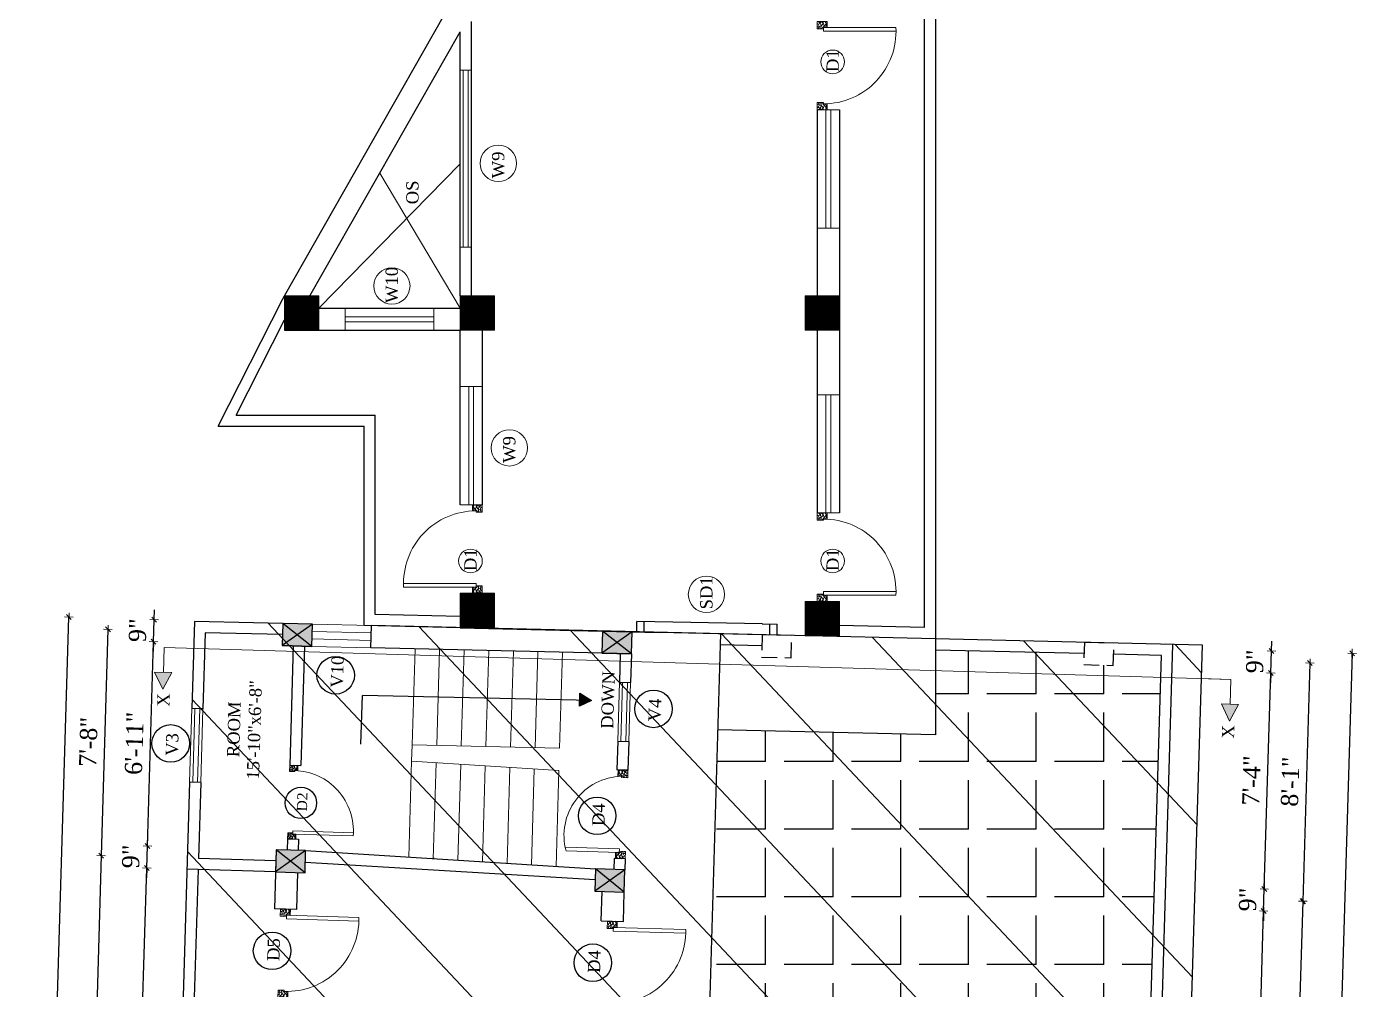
# Model space of a CAD drawing. Header units: inches. Extents: x 4069 to 291496, y -47643 to 12535.
# Drawn here: x 144230 to 144771, y -22925 to -22534 of the extents above; entities that cross this region are included whole.
import ezdxf

# ---------------------------------------------------------------- set-up
doc = ezdxf.new("R2010")
doc.units = ezdxf.units.IN
doc.header["$LTSCALE"] = 5
doc.header["$MEASUREMENT"] = 0
doc.linetypes.add('HIDDEN', pattern=[0.375, 0.25, -0.125])
for name, color, linetype, lineweight in [('A-WALL', 7, 'Continuous', 9), ('Dimension', 7, 'Continuous', 18), ('DOOR', 62, 'Continuous', 0), ('Dw', 2, 'Continuous', 18), ('tefriş', 30, 'Continuous', 9)]:
    doc.layers.add(name, color=color, linetype=linetype, lineweight=lineweight)
doc.layers.add('dim line', color=7, linetype='Continuous', lineweight=15, true_color=0xfab2b2)
doc.layers.add('TEXT', color=6, linetype='Continuous')
doc.layers.add('WALL', color=7, linetype='Continuous')
doc.styles.add('ordinary', font='times.ttf')
doc.dimstyles.new('Copy of 96', dxfattribs={"dimtxt": 7, "dimasz": 4, "dimexe": 0.5, "dimexo": 0.5, "dimgap": 3, "dimtad": 1, "dimdec": 1, "dimzin": 11, "dimdsep": 46, "dimlunit": 4, "dimtxsty": 'ordinary', "dimblk": 'OBLIQUE', "dimcen": 0.09, "dimse1": 1, "dimse2": 1, "dimclrt": 6, "dimazin": 0, "dimtfac": 1, "dimtdec": 1, "dimtix": 1, "dimtmove": 2, "dimatfit": 3, "dimldrblk": 'leader', "dimfxl": 0.5, "dimfxlon": 1, "dimtolj": 1, "dimtzin": 0, "dimarcsym": 0})

# ---------------------------------------------------------------- blocks, each defined once
blk = doc.blocks.new('C1a')
at = {"color": 1, "ltscale": 5}
for p, q in [((18657.75, 4625.76), (18648.75, 4625.76)), ((18648.75, 4625.76), (18648.82, 4613.76)), ((18657.82, 4613.76), (18657.75, 4625.76)), ((18648.82, 4613.76), (18657.82, 4613.76))]:
    blk.add_line(p, q, dxfattribs=at)
blk = doc.blocks.new('A$C27B36B59')
at = {"layer": 'DOOR'}
for p, q in [((0, 4), (0, 0)), ((2.5, 4), (0, 4)), ((0, 0), (3, 0)), ((2.5, 2.5), (2.5, 4)), ((3, 2.5), (2.5, 2.5)), ((3, 0), (3, 2.5))]:
    blk.add_line(p, q, dxfattribs=at)
for centre, radius, start, end in [((-1.4, -0.54), 4.75, 22.1411, 72.838), ((1.34, 2.09), 1.64, 45.138, 144.8948), ((2.21, 0.3), 2.49, 83.3149, 152.658), ((0.13, 0.37), 2.05, 349.4875, 93.6805), ((1.96, -0.47), 2.01, 58.7447, 166.495), ((-0.06, 0.32), 1.13, 343.542, 86.947), ((2.08, -0.4), 1.17, 38.2816, 160.1519)]:
    blk.add_arc(centre, radius, start, end, dxfattribs=at)
blk = doc.blocks.new('D2')
at = {"layer": 'DOOR'}
for p, q in [((74473.95, 24047.59), (74473.95, 24018.09)), ((74473.95, 24047.59), (74475.45, 24047.59)), ((74475.45, 24047.59), (74475.45, 24018.13))]:
    blk.add_line(p, q, dxfattribs=at)
blk.add_arc((74473.95, 24047.59), 29.5, 180, 272.9146, dxfattribs=at)
at = {"layer": 'DOOR', "xscale": -1, "rotation": 180}
blk.add_blockref('A$C27B36B59', (74441.95, 24050.09), dxfattribs=at)
at = {"layer": 'DOOR', "rotation": 180}
blk.add_blockref('A$C27B36B59', (74477.95, 24050.09), dxfattribs=at)
blk = doc.blocks.new('x-x')
at = {"ltscale": 5}
for points in [[(11364.03, -701.52), (11364.03, -694.51), (11357.15, -698.09)], [(11364.03, -1135.52), (11364.03, -1128.51), (11357.15, -1132.09)]]:
    blk.add_hatch(color=256, dxfattribs=at).paths.add_polyline_path(points)
for p, q in [((11364.03, -694.51), (11357.15, -698.09)), ((11364.03, -701.52), (11364.03, -694.51)), ((11357.15, -698.09), (11364.03, -701.52)), ((11374.13, -698.09), (11364.03, -698.09)), ((11374.13, -698.09), (11374.13, -1132.09)), ((11364.03, -1128.51), (11357.15, -1132.09)), ((11364.03, -1135.52), (11364.03, -1128.51)), ((11357.15, -1132.09), (11364.03, -1135.52)), ((11374.13, -1132.09), (11364.03, -1132.09))]:
    blk.add_line(p, q, dxfattribs=at)
at = {"layer": 'A-WALL', "color": 1, "ltscale": 5}
blk.add_line((11374.13, -1120.09), (11374.13, -1132.09), dxfattribs=at)
at = {"layer": 'TEXT', "style": 'ordinary'}
for p in [(11350.08, -700.97), (11350.08, -1134.1)]:
    blk.add_text('X', height=5, dxfattribs=at).set_placement(p)
blk = doc.blocks.new('oblique')
at = {"color": 0, "lineweight": -2}
blk.add_line((0.25, 0.25), (-0.25, -0.25), dxfattribs=at)
at = {"layer": 'dim line', "lineweight": 9}
for p, q in [((-0.4375, 0), (0.4375, 0)), ((0, 0.4375), (0, -0.4375))]:
    blk.add_line(p, q, dxfattribs=at)
blk = doc.blocks.new('*D4505')
at = {"layer": 'A-WALL', "color": 0, "lineweight": -2, "ltscale": 50, "transparency": 16777216}
blk.add_line((144751.85, -22792.3), (144748.96, -22889.08), dxfattribs=at)
at = {"layer": 'Defpoints', "color": 0, "ltscale": 50, "transparency": 16777216}
for p in [(144476.05, -22784.06), (144473.16, -22880.85), (144748.96, -22889.08)]:
    blk.add_point(p, dxfattribs=at)
at = {"layer": 'A-WALL', "color": 0, "lineweight": -2, "ltscale": 50, "transparency": 16777216, "xscale": 4, "yscale": 4, "zscale": 4}
for p, rotation in [((144751.85, -22792.3), 88.28998542850182), ((144748.96, -22889.08), 268.2899854285018)]:
    blk.add_blockref('oblique', p, dxfattribs=dict(at, rotation=rotation))
at = {"layer": 'A-WALL', "color": 6, "ltscale": 50, "transparency": 16777216, "insert": (144743.85, -22840.49), "char_height": 7, "attachment_point": 5, "rotation": 88.29, "style": 'ordinary'}
blk.add_mtext('\\A1;8\'-1"', dxfattribs=at)
blk = doc.blocks.new('_OBLIQUE')
at = {"color": 0, "linetype": 'ByBlock'}
blk.add_line((-0.5, -0.5), (0.5, 0.5), dxfattribs=at)
blk = doc.blocks.new('leader')
at = {"layer": 'Dimension'}
for p, q in [((0, -4.33), (0, 4.33)), ((-4.42, 0), (4.42, 0))]:
    blk.add_line(p, q, dxfattribs=at)
blk = doc.blocks.new('*D4506')
at = {"layer": 'A-WALL', "color": 0, "lineweight": -2, "ltscale": 50, "transparency": 16777216}
blk.add_line((144748.96, -22889.08), (144744.2, -23048.63), dxfattribs=at)
at = {"layer": 'Defpoints', "color": 0, "ltscale": 50, "transparency": 16777216}
for p in [(144473.16, -22880.85), (144468.39, -23040.39), (144744.2, -23048.63)]:
    blk.add_point(p, dxfattribs=at)
at = {"layer": 'A-WALL', "color": 0, "lineweight": -2, "ltscale": 50, "transparency": 16777216, "xscale": 4, "yscale": 4, "zscale": 4}
for p, rotation in [((144748.96, -22889.08), 88.28998542889815), ((144744.2, -23048.63), 268.2899854288981)]:
    blk.add_blockref('oblique', p, dxfattribs=dict(at, rotation=rotation))
at = {"layer": 'A-WALL', "color": 6, "ltscale": 50, "transparency": 16777216, "insert": (144740.02, -22968.66), "char_height": 7, "attachment_point": 5, "rotation": 88.29, "style": 'ordinary'}
blk.add_mtext('\\A1;13\'-4"', dxfattribs=at)
blk = doc.blocks.new('*D4508')
at = {"layer": 'A-WALL', "color": 0, "lineweight": -2, "ltscale": 50, "transparency": 16777216}
blk.add_line((144769, -22788.31), (144755.26, -23248.6), dxfattribs=at)
at = {"layer": 'Defpoints', "color": 0, "ltscale": 50, "transparency": 16777216}
for p in [(144476.18, -22779.56), (144462.44, -23239.86), (144755.26, -23248.6)]:
    blk.add_point(p, dxfattribs=at)
at = {"layer": 'A-WALL', "color": 0, "lineweight": -2, "ltscale": 50, "transparency": 16777216, "xscale": 4, "yscale": 4, "zscale": 4}
for p, rotation in [((144769, -22788.31), 88.28998542889815), ((144755.26, -23248.6), 268.2899854288981)]:
    blk.add_blockref('oblique', p, dxfattribs=dict(at, rotation=rotation))
at = {"layer": 'A-WALL', "color": 6, "ltscale": 50, "transparency": 16777216, "insert": (144755.57, -23018.26), "char_height": 7, "attachment_point": 5, "rotation": 88.29, "style": 'ordinary'}
blk.add_mtext('\\A1;38\'-5"', dxfattribs=at)
blk = doc.blocks.new('*D4520')
at = {"layer": 'A-WALL', "color": 0, "lineweight": -2, "ltscale": 50, "transparency": 16777216}
blk.add_line((144274.23, -23030.52), (144278.86, -22875.59), dxfattribs=at)
at = {"layer": 'Defpoints', "color": 0, "ltscale": 50, "transparency": 16777216}
for p in [(144278.86, -22875.59), (144331.2, -22877.16), (144326.58, -23032.09)]:
    blk.add_point(p, dxfattribs=at)
at = {"layer": 'A-WALL', "color": 0, "lineweight": -2, "ltscale": 50, "transparency": 16777216, "xscale": 4, "yscale": 4, "zscale": 4}
for p, rotation in [((144278.86, -22875.59), 88.28998542889812), ((144274.23, -23030.52), 268.2899854288981)]:
    blk.add_blockref('oblique', p, dxfattribs=dict(at, rotation=rotation))
at = {"layer": 'A-WALL', "color": 6, "ltscale": 50, "transparency": 16777216, "insert": (144270.05, -22952.86), "char_height": 7, "attachment_point": 5, "rotation": 88.29, "style": 'ordinary'}
blk.add_mtext('\\A1;12\'-11"', dxfattribs=at)
blk = doc.blocks.new('*D4521')
at = {"layer": 'A-WALL', "color": 0, "lineweight": -2, "ltscale": 50, "transparency": 16777216}
for p, q in [((144279.12, -22866.6), (144279.24, -22862.6)), ((144278.86, -22875.59), (144279.12, -22866.6)), ((144278.86, -22875.59), (144278.74, -22879.59))]:
    blk.add_line(p, q, dxfattribs=at)
at = {"layer": 'Defpoints', "color": 0, "ltscale": 50, "transparency": 16777216}
for p in [(144279.12, -22866.6), (144331.47, -22868.16), (144331.2, -22877.16)]:
    blk.add_point(p, dxfattribs=at)
at = {"layer": 'A-WALL', "color": 0, "lineweight": -2, "ltscale": 50, "transparency": 16777216, "xscale": 4, "yscale": 4, "zscale": 4}
for p, rotation in [((144279.12, -22866.6), 268.2899854288981), ((144278.86, -22875.59), 88.28998542889815)]:
    blk.add_blockref('oblique', p, dxfattribs=dict(at, rotation=rotation))
at = {"layer": 'A-WALL', "color": 6, "ltscale": 50, "transparency": 16777216, "insert": (144272.42, -22870.9), "char_height": 7, "attachment_point": 5, "rotation": 88.29, "style": 'ordinary'}
blk.add_mtext('\\A1;9"', dxfattribs=at)
blk = doc.blocks.new('*D4522')
at = {"layer": 'A-WALL', "color": 0, "lineweight": -2, "ltscale": 50, "transparency": 16777216}
blk.add_line((144279.12, -22866.6), (144281.6, -22783.63), dxfattribs=at)
at = {"layer": 'Defpoints', "color": 0, "ltscale": 50, "transparency": 16777216}
for p in [(144281.6, -22783.63), (144333.95, -22785.2), (144331.47, -22868.16)]:
    blk.add_point(p, dxfattribs=at)
at = {"layer": 'A-WALL', "color": 0, "lineweight": -2, "ltscale": 50, "transparency": 16777216, "xscale": 4, "yscale": 4, "zscale": 4}
for p, rotation in [((144281.6, -22783.63), 88.28998542889812), ((144279.12, -22866.6), 268.2899854288981)]:
    blk.add_blockref('oblique', p, dxfattribs=dict(at, rotation=rotation))
at = {"layer": 'A-WALL', "color": 6, "ltscale": 50, "transparency": 16777216, "insert": (144273.8, -22824.92), "char_height": 7, "attachment_point": 5, "rotation": 88.29, "style": 'ordinary'}
blk.add_mtext('\\A1;6\'-11"', dxfattribs=at)
blk = doc.blocks.new('*D4523')
at = {"layer": 'A-WALL', "color": 0, "lineweight": -2, "ltscale": 50, "transparency": 16777216}
for p, q in [((144281.87, -22774.64), (144281.99, -22770.64)), ((144281.6, -22783.63), (144281.87, -22774.64)), ((144281.6, -22783.63), (144281.48, -22787.63))]:
    blk.add_line(p, q, dxfattribs=at)
at = {"layer": 'Defpoints', "color": 0, "ltscale": 50, "transparency": 16777216}
for p in [(144281.87, -22774.64), (144334.22, -22776.2), (144333.95, -22785.2)]:
    blk.add_point(p, dxfattribs=at)
at = {"layer": 'A-WALL', "color": 0, "lineweight": -2, "ltscale": 50, "transparency": 16777216, "xscale": 4, "yscale": 4, "zscale": 4}
for p, rotation in [((144281.87, -22774.64), 268.2899854288981), ((144281.6, -22783.63), 88.28998542889815)]:
    blk.add_blockref('oblique', p, dxfattribs=dict(at, rotation=rotation))
at = {"layer": 'A-WALL', "color": 6, "ltscale": 50, "transparency": 16777216, "insert": (144275.17, -22778.94), "char_height": 7, "attachment_point": 5, "rotation": 88.29, "style": 'ordinary'}
blk.add_mtext('\\A1;9"', dxfattribs=at)
blk = doc.blocks.new('*D4524')
at = {"layer": 'A-WALL', "color": 0, "lineweight": -2, "ltscale": 50, "transparency": 16777216}
blk.add_line((144263.07, -22778.58), (144260.32, -22870.54), dxfattribs=at)
at = {"layer": 'Defpoints', "color": 0, "ltscale": 50, "transparency": 16777216}
for p in [(144334.08, -22780.7), (144260.32, -22870.54), (144331.34, -22872.66)]:
    blk.add_point(p, dxfattribs=at)
at = {"layer": 'A-WALL', "color": 0, "lineweight": -2, "ltscale": 50, "transparency": 16777216, "xscale": 4, "yscale": 4, "zscale": 4}
for p, rotation in [((144263.07, -22778.58), 88.28998542849943), ((144260.32, -22870.54), 268.2899854284994)]:
    blk.add_blockref('oblique', p, dxfattribs=dict(at, rotation=rotation))
at = {"layer": 'A-WALL', "color": 6, "ltscale": 50, "transparency": 16777216, "insert": (144255.13, -22824.36), "char_height": 7, "attachment_point": 5, "rotation": 88.29, "style": 'ordinary'}
blk.add_mtext('\\A1;7\'-8"', dxfattribs=at)
blk = doc.blocks.new('*D4525')
at = {"layer": 'A-WALL', "color": 0, "lineweight": -2, "ltscale": 50, "transparency": 16777216}
blk.add_line((144260.32, -22870.54), (144255.43, -23034.46), dxfattribs=at)
at = {"layer": 'Defpoints', "color": 0, "ltscale": 50, "transparency": 16777216}
for p in [(144331.34, -22872.66), (144255.43, -23034.46), (144326.44, -23036.58)]:
    blk.add_point(p, dxfattribs=at)
at = {"layer": 'A-WALL', "color": 0, "lineweight": -2, "ltscale": 50, "transparency": 16777216, "xscale": 4, "yscale": 4, "zscale": 4}
for p, rotation in [((144260.32, -22870.54), 88.28998542889815), ((144255.43, -23034.46), 268.2899854288981)]:
    blk.add_blockref('oblique', p, dxfattribs=dict(at, rotation=rotation))
at = {"layer": 'A-WALL', "color": 6, "ltscale": 50, "transparency": 16777216, "insert": (144251.32, -22952.31), "char_height": 7, "attachment_point": 5, "rotation": 88.29, "style": 'ordinary'}
blk.add_mtext('\\A1;13\'-8"', dxfattribs=at)
blk = doc.blocks.new('*D4527')
at = {"layer": 'A-WALL', "color": 0, "lineweight": -2, "ltscale": 50, "transparency": 16777216}
blk.add_line((144235.88, -23152.43), (144247.19, -22773.6), dxfattribs=at)
at = {"layer": 'Defpoints', "color": 0, "ltscale": 50, "transparency": 16777216}
for p in [(144247.19, -22773.6), (144334.22, -22776.2), (144322.91, -23155.03)]:
    blk.add_point(p, dxfattribs=at)
at = {"layer": 'A-WALL', "color": 0, "lineweight": -2, "ltscale": 50, "transparency": 16777216, "xscale": 4, "yscale": 4, "zscale": 4}
for p, rotation in [((144247.19, -22773.6), 88.28998542889815), ((144235.88, -23152.43), 268.2899854288981)]:
    blk.add_blockref('oblique', p, dxfattribs=dict(at, rotation=rotation))
at = {"layer": 'A-WALL', "color": 6, "ltscale": 50, "transparency": 16777216, "insert": (144234.97, -22962.82), "char_height": 7, "attachment_point": 5, "rotation": 88.29, "style": 'ordinary'}
blk.add_mtext('\\A1;31\'-7"', dxfattribs=at)
blk = doc.blocks.new('*D4671')
at = {"layer": 'A-WALL', "color": 0, "lineweight": -2, "ltscale": 50, "transparency": 16777216}
blk.add_line((144728.54, -23043.66), (144733.03, -22893.11), dxfattribs=at)
at = {"layer": 'Defpoints', "color": 0, "ltscale": 50, "transparency": 16777216}
for p in [(144473.02, -22885.35), (144733.03, -22893.11), (144468.53, -23035.89)]:
    blk.add_point(p, dxfattribs=at)
at = {"layer": 'A-WALL', "color": 0, "lineweight": -2, "ltscale": 50, "transparency": 16777216, "xscale": 4, "yscale": 4, "zscale": 4}
for p, rotation in [((144733.03, -22893.11), 88.28998542889815), ((144728.54, -23043.66), 268.2899854288981)]:
    blk.add_blockref('oblique', p, dxfattribs=dict(at, rotation=rotation))
at = {"layer": 'A-WALL', "color": 6, "ltscale": 50, "transparency": 16777216, "insert": (144724.22, -22968.19), "char_height": 7, "attachment_point": 5, "rotation": 88.29, "style": 'ordinary'}
blk.add_mtext('\\A1;12\'-7"', dxfattribs=at)
blk = doc.blocks.new('*D4672')
at = {"layer": 'A-WALL', "color": 0, "lineweight": -2, "ltscale": 50, "transparency": 16777216}
for p, q in [((144733.03, -22893.11), (144733.3, -22884.11)), ((144733.3, -22884.11), (144733.42, -22880.12)), ((144733.03, -22893.11), (144732.91, -22897.11))]:
    blk.add_line(p, q, dxfattribs=at)
at = {"layer": 'Defpoints', "color": 0, "ltscale": 50, "transparency": 16777216}
for p in [(144473.29, -22876.35), (144473.02, -22885.35), (144733.3, -22884.11)]:
    blk.add_point(p, dxfattribs=at)
at = {"layer": 'A-WALL', "color": 0, "lineweight": -2, "ltscale": 50, "transparency": 16777216, "xscale": 4, "yscale": 4, "zscale": 4}
for p, rotation in [((144733.3, -22884.11), 268.2899854288981), ((144733.03, -22893.11), 88.28998542889815)]:
    blk.add_blockref('oblique', p, dxfattribs=dict(at, rotation=rotation))
at = {"layer": 'A-WALL', "color": 6, "ltscale": 50, "transparency": 16777216, "insert": (144726.6, -22888.42), "char_height": 7, "attachment_point": 5, "rotation": 88.29, "style": 'ordinary'}
blk.add_mtext('\\A1;9"', dxfattribs=at)
blk = doc.blocks.new('*D4673')
at = {"layer": 'A-WALL', "color": 0, "lineweight": -2, "ltscale": 50, "transparency": 16777216}
blk.add_line((144733.3, -22884.11), (144735.92, -22796.32), dxfattribs=at)
at = {"layer": 'Defpoints', "color": 0, "ltscale": 50, "transparency": 16777216}
for p in [(144475.91, -22788.56), (144735.92, -22796.32), (144473.29, -22876.35)]:
    blk.add_point(p, dxfattribs=at)
at = {"layer": 'A-WALL', "color": 0, "lineweight": -2, "ltscale": 50, "transparency": 16777216, "xscale": 4, "yscale": 4, "zscale": 4}
for p, rotation in [((144735.92, -22796.32), 88.28998542889815), ((144733.3, -22884.11), 268.2899854288981)]:
    blk.add_blockref('oblique', p, dxfattribs=dict(at, rotation=rotation))
at = {"layer": 'A-WALL', "color": 6, "ltscale": 50, "transparency": 16777216, "insert": (144728.05, -22840.02), "char_height": 7, "attachment_point": 5, "rotation": 88.29, "style": 'ordinary'}
blk.add_mtext('\\A1;7\'-4"', dxfattribs=at)
blk = doc.blocks.new('*D4674')
at = {"layer": 'A-WALL', "color": 0, "lineweight": -2, "ltscale": 50, "transparency": 16777216}
for p, q in [((144735.92, -22796.32), (144736.19, -22787.33)), ((144736.19, -22787.33), (144736.31, -22783.33)), ((144735.92, -22796.32), (144735.8, -22800.32))]:
    blk.add_line(p, q, dxfattribs=at)
at = {"layer": 'Defpoints', "color": 0, "ltscale": 50, "transparency": 16777216}
for p in [(144476.18, -22779.56), (144736.19, -22787.33), (144475.91, -22788.56)]:
    blk.add_point(p, dxfattribs=at)
at = {"layer": 'A-WALL', "color": 0, "lineweight": -2, "ltscale": 50, "transparency": 16777216, "xscale": 4, "yscale": 4, "zscale": 4}
for p, rotation in [((144736.19, -22787.33), 268.2899854288981), ((144735.92, -22796.32), 88.28998542889815)]:
    blk.add_blockref('oblique', p, dxfattribs=dict(at, rotation=rotation))
at = {"layer": 'A-WALL', "color": 6, "ltscale": 50, "transparency": 16777216, "insert": (144729.49, -22791.63), "char_height": 7, "attachment_point": 5, "rotation": 88.29, "style": 'ordinary'}
blk.add_mtext('\\A1;9"', dxfattribs=at)

msp = doc.modelspace()

# ---------------------------------------------------------------- hatches: boundary and pattern name
at = {"layer": 'A-WALL', "ltscale": 5}
h = msp.add_hatch(dxfattribs=at)
h.set_pattern_fill('ANSI31', color=256, angle=450)
h.set_pattern_definition([(135, (145987.59329, -47079.09938), (-0.08838834765, -0.08838834765), [])])
h.paths.add_polyline_path([(144348.87215, -22657.02136), (144348.87215, -22643.02136), (144334.87215, -22643.02136), (144334.87215, -22657.02136)])
h = msp.add_hatch(dxfattribs=at)
h.set_pattern_fill('ANSI31', color=256, angle=450)
h.set_pattern_definition([(135, (146058.97668, -47079.09938), (-0.08838834765, -0.08838834765), [])])
h.paths.add_polyline_path([(144420.25554, -22657.02136), (144420.25554, -22643.02136), (144406.25554, -22643.02136), (144406.25554, -22657.02136)])
h = msp.add_hatch(dxfattribs=at)
h.set_pattern_fill('ANSI31', color=256, angle=450)
h.set_pattern_definition([(135, (146050.25901, -47188.72049), (-0.08838834765, -0.08838834765), [])])
h.paths.add_polyline_path([(144546.53787, -22657.02136), (144560.53787, -22657.02136), (144560.53787, -22643.02136), (144546.53787, -22643.02136)])
h = msp.add_hatch(dxfattribs=at)
h.set_pattern_fill('ANSI31', color=256, angle=450)
h.set_pattern_definition([(135, (146058.97668, -47199.98564), (-0.08838834765, -0.08838834765), [])])
h.paths.add_polyline_path([(144420.25554, -22777.90763), (144420.25554, -22763.90763), (144406.25554, -22763.90763), (144406.25554, -22777.90763)])
h = msp.add_hatch(dxfattribs=at)
h.set_pattern_fill('ANSI31', color=256, angle=450)
h.set_pattern_definition([(135, (146050.25901, -47312.93136), (-0.08838834765, -0.08838834765), [])])
h.paths.add_polyline_path([(144546.53787, -22781.23222), (144560.53787, -22781.23222), (144560.53787, -22767.23222), (144546.53787, -22767.23222)])
at = {"layer": 'WALL', "linetype": 'ByBlock', "ltscale": 5, "true_color": 0xf8991e}
h = msp.add_hatch(dxfattribs=at)
h.set_pattern_fill('ANSI31', color=30, scale=350, angle=448.2899854)
h.set_pattern_definition([(133.29, (141158.606, -30641.045), (-31.8453, -29.99899), [])])
h.paths.add_polyline_path([(144690.40478, -23378.45996), (144287.53446, -23133.52513), (144298.23089, -22775.23677), (144708.12024, -22785.06162)])
h = msp.add_hatch(color=30, dxfattribs=at)
h.dxf.hatch_style = 1
h.paths.add_polyline_path([(144346.21502, -22776.4847), (144340.0823, -22780.84063), (144345.94644, -22785.48087)])
h.paths.add_polyline_path([(144346.21502, -22776.4847), (144334.21816, -22776.20039), (144340.0823, -22780.84063)])
h.paths.add_polyline_path([(144334.21816, -22776.20039), (144333.94958, -22785.19655), (144340.0823, -22780.84063)])
h.paths.add_polyline_path([(144340.0823, -22780.84063), (144333.94958, -22785.19655), (144345.94644, -22785.48087)])
h = msp.add_hatch(color=30, dxfattribs=at)
h.dxf.hatch_style = 1
h.paths.add_polyline_path([(144476.18098, -22779.56481), (144470.04827, -22783.92073), (144475.91241, -22788.56097)])
h.paths.add_polyline_path([(144476.18098, -22779.56481), (144464.18412, -22779.28049), (144470.04827, -22783.92073)])
h.paths.add_polyline_path([(144464.18412, -22779.28049), (144463.91555, -22788.27666), (144470.04827, -22783.92073)])
h.paths.add_polyline_path([(144470.04827, -22783.92073), (144463.91555, -22788.27666), (144475.91241, -22788.56097)])
h = msp.add_hatch(color=30, dxfattribs=at)
h.dxf.hatch_style = 1
h.paths.add_polyline_path([(144476.18098, -22779.56481), (144470.04827, -22783.92073), (144475.91241, -22788.56097)])
h.paths.add_polyline_path([(144476.18098, -22779.56481), (144464.18412, -22779.28049), (144470.04827, -22783.92073)])
h.paths.add_polyline_path([(144464.18412, -22779.28049), (144463.91555, -22788.27666), (144470.04827, -22783.92073)])
h.paths.add_polyline_path([(144470.04827, -22783.92073), (144463.91555, -22788.27666), (144475.91241, -22788.56097)])
h = msp.add_hatch(dxfattribs=at)
h.set_pattern_fill('ANGLE', color=30, scale=100, angle=450)
h.set_pattern_definition([(90, (121375.472, -147599.867), (-27.5, 2e-14), [20, -7.5]), (180, (121375.472, -147599.867), (-2e-14, -27.5), [20, -7.5])])
h.paths.add_polyline_path([(144691.49028, -22789.16877), (144671.99538, -22788.70675), (144671.8611, -22793.20483), (144659.86424, -22792.92051), (144659.99852, -22788.42243), (144599.53787, -22786.98955), (144599.53787, -22821.49924), (144511.00774, -22819.40113), (144497.96754, -23256.19664), (144514.67192, -23266.35247), (144514.82634, -23261.17995), (144526.61766, -23268.34877), (144526.46324, -23273.5213), (144643.3939, -23344.61214), (144643.54832, -23339.43961), (144655.33965, -23346.60844), (144655.18522, -23351.78096), (144674.34613, -23363.4303)])
h.paths.add_polyline_path([(144577.48727, -23068.43574), (144579.08744, -23014.84842), (144602.99441, -23015.5623), (144601.39424, -23069.14963)], flags=16)
at = {"layer": 'WALL', "linetype": 'ByBlock', "ltscale": 5}
msp.add_hatch(color=2, dxfattribs=at).paths.add_polyline_path([(144459.68587, -22807.56215), (144454.7552, -22809.8186), (144454.91181, -22804.5727)])
at = {"layer": 'WALL', "linetype": 'ByBlock', "ltscale": 5, "true_color": 0xf8991e}
h = msp.add_hatch(color=30, dxfattribs=at)
h.dxf.hatch_style = 1
h.paths.add_polyline_path([(144337.33583, -22872.83654), (144343.19888, -22877.51358), (144343.46744, -22868.51759)])
h.paths.add_polyline_path([(144343.46744, -22868.51759), (144331.47279, -22868.1595), (144337.33583, -22872.83654)])
h.paths.add_polyline_path([(144337.33583, -22872.83654), (144331.47279, -22868.1595), (144331.20422, -22877.15549)])
h.paths.add_polyline_path([(144331.20422, -22877.15549), (144343.19888, -22877.51358), (144337.33583, -22872.83654)])
h = msp.add_hatch(color=30, dxfattribs=at)
h.dxf.hatch_style = 1
h.paths.add_polyline_path([(144467.15988, -22880.67038), (144473.02292, -22885.34742), (144473.29149, -22876.35143)])
h.paths.add_polyline_path([(144473.29149, -22876.35143), (144461.29683, -22875.99333), (144467.15988, -22880.67038)])
h.paths.add_polyline_path([(144467.15988, -22880.67038), (144461.29683, -22875.99333), (144461.02827, -22884.98933)])
h.paths.add_polyline_path([(144461.02827, -22884.98933), (144473.02292, -22885.34742), (144467.15988, -22880.67038)])

# ---------------------------------------------------------------- linework, layer by layer
at = {"color": 1, "ltscale": 5}
for p, q in [((144346.21502, -22776.4847), (144333.94958, -22785.19655)), ((144345.94644, -22785.48087), (144334.21816, -22776.20039)), ((144476.18098, -22779.56481), (144463.91555, -22788.27666)), ((144476.18098, -22779.56481), (144463.91555, -22788.27666)), ((144475.91241, -22788.56097), (144464.18412, -22779.28049)), ((144475.91241, -22788.56097), (144464.18412, -22779.28049)), ((144343.46744, -22868.51759), (144331.20422, -22877.15549)), ((144343.19888, -22877.51358), (144331.47279, -22868.1595)), ((144395.40219, -22871.47685), (144395.38097, -22871.81127)), ((144473.29149, -22876.35143), (144461.02827, -22884.98933)), ((144473.02292, -22885.34742), (144461.29683, -22875.99333))]:
    msp.add_line(p, q, dxfattribs=at)
at = {"layer": 'A-WALL', "lineweight": 30}
for p, q in [((144599.53787, -22439.64636), (144599.53787, -22821.49924)), ((144595.03787, -22442.09629), (144595.03787, -22777.88038)), ((144334.87215, -22643.02136), (144406.25554, -22517.45457)), ((144410.75554, -22531.45457), (144410.75554, -22643.02136)), ((144345.22481, -22643.02136), (144406.25554, -22535.6654)), ((144406.25554, -22643.02136), (144406.25554, -22535.6654)), ((144551.53787, -22567.45457), (144551.53787, -22643.02136)), ((144560.53787, -22567.45457), (144560.53787, -22731.23222)), ((144307.83269, -22696.02136), (144334.0343, -22644.49517)), ((144334.0343, -22644.49517), (144334.87215, -22643.02136)), ((144334.87215, -22643.02136), (144334.87215, -22657.02136)), ((144315.16939, -22691.52136), (144334.87215, -22652.77534)), ((144348.87215, -22648.02136), (144406.25554, -22648.02136)), ((144334.87215, -22657.02136), (144406.25554, -22657.02136)), ((144406.25554, -22727.90763), (144406.25554, -22657.02136)), ((144415.25554, -22657.02136), (144415.25554, -22727.90763)), ((144551.53787, -22657.02136), (144551.53787, -22731.23222)), ((144307.83269, -22696.02136), (144367.25554, -22696.02136)), ((144315.16939, -22691.52136), (144371.75554, -22691.52136)), ((144367.25554, -22776.98335), (144367.25554, -22696.02136)), ((144371.75554, -22772.58873), (144371.75554, -22691.52136)), ((144298.22758, -22775.34743), (144297.17194, -22810.70722)), ((144346.21502, -22776.4847), (144298.22758, -22775.34743)), ((144406.25554, -22777.90763), (144367.25554, -22776.98335)), ((144369.94016, -22786.0495), (144370.20873, -22777.05334)), ((144599.53787, -22782.48829), (144370.20873, -22777.05334)), ((144406.25554, -22773.40636), (144371.75554, -22772.58873)), ((144595.03787, -22777.88038), (144560.53787, -22777.06275)), ((144302.59212, -22779.95213), (144301.66994, -22810.8415)), ((144334.08387, -22780.69847), (144302.59212, -22779.95213)), ((144406.25554, -22777.90763), (144487.16711, -22779.82518)), ((144512.17156, -22780.41777), (144512.03727, -22784.91585)), ((144708.12024, -22785.06162), (144599.53787, -22782.48829)), ((144345.94644, -22785.48087), (144333.94958, -22785.19655)), ((144338.44841, -22785.30317), (144337.00026, -22833.81035)), ((144342.94723, -22785.40979), (144341.49826, -22833.94463)), ((144475.91241, -22788.56097), (144369.94016, -22786.0495)), ((144512.03727, -22784.91585), (144497.81311, -23261.36916)), ((144529.03282, -22785.31863), (144512.03727, -22784.91585)), ((144659.99852, -22788.42243), (144599.53787, -22786.98955)), ((144678.61346, -23371.29114), (144696.12339, -22784.7773)), ((144690.40478, -23378.45996), (144708.12024, -22785.06162)), ((144471.41441, -22788.42669), (144471.06632, -22800.08628)), ((144475.91241, -22788.56097), (144475.56432, -22800.22056)), ((144691.49028, -22789.16877), (144671.99538, -22788.70675)), ((144674.34613, -23363.4303), (144691.49028, -22789.16877)), ((144471.06632, -22800.08628), (144475.56432, -22800.22056)), ((144301.66994, -22810.8415), (144297.17194, -22810.70722)), ((144599.53787, -22821.49924), (144511.00774, -22819.40113)), ((144470.35014, -22824.07559), (144470.00205, -22835.73518)), ((144470.35014, -22824.07559), (144474.84814, -22824.20987)), ((144474.84814, -22824.20987), (144474.50005, -22835.86946)), ((144337.00026, -22833.81035), (144341.49826, -22833.94463)), ((144474.50005, -22835.86946), (144470.00205, -22835.73518)), ((144296.27671, -22840.69386), (144287.53446, -23133.52513)), ((144300.77471, -22840.82814), (144296.27671, -22840.69386)), ((144300.77471, -22840.82814), (144299.85253, -22871.71751)), ((144331.47279, -22868.1595), (144330.7566, -22892.14881)), ((144336.10507, -22863.79579), (144335.97078, -22868.29378)), ((144336.10507, -22863.79579), (144340.60306, -22863.93007)), ((144340.60306, -22863.93007), (144340.46878, -22868.42807)), ((144343.46744, -22868.51759), (144461.29683, -22875.99333)), ((144331.3385, -22872.6575), (144299.85253, -22871.71751)), ((144343.32771, -22873.1981), (144461.168, -22880.30881)), ((144468.92778, -22871.71915), (144468.79349, -22876.21714)), ((144473.42577, -22871.85343), (144468.92778, -22871.71915)), ((144473.42577, -22871.85343), (144473.29149, -22876.35143)), ((144299.71825, -22876.2155), (144292.11063, -23131.04091)), ((144331.20422, -22877.15549), (144295.22025, -22876.08122)), ((144340.20021, -22877.42406), (144339.7526, -22892.41738)), ((144463.66884, -22897.07351), (144464.02693, -22885.07885)), ((144472.66483, -22897.34207), (144473.02292, -22885.34742)), ((144339.7526, -22892.41738), (144330.7566, -22892.14881)), ((144463.66884, -22897.07351), (144472.66483, -22897.34207))]:
    msp.add_line(p, q, dxfattribs=at)
at = {"layer": 'A-WALL', "ltscale": 5}
for p, q in [((144410.75554, -22551.23797), (144406.25554, -22551.23797)), ((144551.53787, -22567.45457), (144560.53787, -22567.45457)), ((144555.03787, -22615.45457), (144555.03787, -22567.45457)), ((144557.03787, -22615.45457), (144557.03787, -22567.45457)), ((144348.87215, -22648.02136), (144406.25554, -22589.34338)), ((144406.25554, -22648.02136), (144373.62011, -22593.07267)), ((144551.53787, -22615.45457), (144560.53787, -22615.45457)), ((144410.75554, -22623.23797), (144406.25554, -22623.23797)), ((144359.56384, -22648.02136), (144359.56384, -22657.02136)), ((144395.56384, -22648.02136), (144395.56384, -22657.02136)), ((144415.25554, -22679.90763), (144406.25554, -22679.90763)), ((144551.53787, -22683.23222), (144560.53787, -22683.23222)), ((144555.03787, -22683.23222), (144555.03787, -22731.23222)), ((144557.03787, -22683.23222), (144557.03787, -22731.23222)), ((144415.25554, -22727.90763), (144406.25554, -22727.90763)), ((144551.53787, -22731.23222), (144560.53787, -22731.23222)), ((144560.53787, -22781.23222), (144560.53787, -22781.56402))]:
    msp.add_line(p, q, dxfattribs=at)
for points in [[(144348.87215, -22657.02136), (144348.87215, -22643.02136), (144334.87215, -22643.02136), (144334.87215, -22657.02136)], [(144420.25554, -22657.02136), (144420.25554, -22643.02136), (144406.25554, -22643.02136), (144406.25554, -22657.02136)], [(144546.53787, -22657.02136), (144546.53787, -22643.02136), (144560.53787, -22643.02136), (144560.53787, -22657.02136)], [(144420.25554, -22777.90763), (144420.25554, -22763.90763), (144406.25554, -22763.90763), (144406.25554, -22777.90763)], [(144546.53787, -22781.23222), (144546.53787, -22767.23222), (144560.53787, -22767.23222), (144560.53787, -22781.23222)]]:
    msp.add_lwpolyline(points, close=True, dxfattribs=at)
for centre, radius in [((144557.76491, -22547.90218), 4.82435), ((144421.79898, -22589.13988), 7.38406), ((144378.52163, -22638.97731), 7.38406), ((144426.29898, -22704.80326), 7.38406), ((144410.46528, -22750.78462), 4.82435), ((144557.76491, -22750.78462), 4.82435), ((144506.45842, -22764.35353), 7.38406)]:
    msp.add_circle(centre, radius, dxfattribs=at)
at = {"layer": 'DOOR'}
for p, q in [((144471.04625, -22867.78061), (144448.99137, -22867.12218)), ((144471.00149, -22869.27994), (144449.34789, -22868.63349)), ((144471.04625, -22867.78061), (144471.00149, -22869.27994))]:
    msp.add_line(p, q, dxfattribs=at)
msp.add_arc((144472.58404, -22862.35437), 24.06961, 91.5652765, 195.1218859, dxfattribs=at)
at = {"layer": 'Dw', "color": 3}
for p, q in [((144407.50554, -22551.23797), (144407.50554, -22623.23797)), ((144409.50554, -22551.23797), (144409.50554, -22623.23797)), ((144395.56384, -22651.52136), (144359.56384, -22651.52136)), ((144395.56384, -22653.52136), (144359.56384, -22653.52136)), ((144409.75554, -22679.90763), (144409.75554, -22727.90763)), ((144411.75554, -22679.90763), (144411.75554, -22727.90763)), ((144370.18106, -22777.05268), (144346.18735, -22776.48405)), ((144370.03891, -22783.051), (144346.04519, -22782.48236)), ((144370.10999, -22780.05184), (144346.11627, -22779.48321)), ((144369.94016, -22786.0495), (144345.94644, -22785.48087)), ((144470.35014, -22824.07559), (144471.06632, -22800.08628)), ((144471.59958, -22824.11289), (144472.31577, -22800.12358)), ((144473.59869, -22824.17257), (144474.31488, -22800.18326)), ((144474.84814, -22824.20987), (144475.56432, -22800.22056)), ((144297.17194, -22810.70722), (144296.27671, -22840.69386)), ((144298.42139, -22810.74452), (144297.52616, -22840.73116)), ((144300.4205, -22810.8042), (144299.52527, -22840.79084)), ((144301.66994, -22810.8415), (144300.77471, -22840.82814))]:
    msp.add_line(p, q, dxfattribs=at)
at = {"layer": 'tefriş', "ltscale": 5}
for p, q in [((144387.93537, -22786.47598), (144386.77157, -22825.45861)), ((144397.9354, -22786.71297), (144396.7716, -22825.6956)), ((144407.9324, -22786.94989), (144406.76861, -22825.93252)), ((144417.92752, -22787.18677), (144416.76372, -22826.1694)), ((144427.92641, -22787.42374), (144426.76261, -22826.40637)), ((144437.92342, -22787.66066), (144436.75962, -22826.64329)), ((144447.92042, -22787.89758), (144446.75662, -22826.88021)), ((144386.57044, -22832.19581), (144386.77157, -22825.45861)), ((144446.75662, -22826.88021), (144386.77157, -22825.45861)), ((144386.57044, -22832.19581), (144385.40664, -22871.17844)), ((144446.48369, -22835.99704), (144386.57044, -22832.19581)), ((144396.54477, -22832.82864), (144395.38097, -22871.81127)), ((144406.5191, -22833.46146), (144405.3553, -22872.4441)), ((144416.49343, -22834.09429), (144415.32963, -22873.07692)), ((144426.51261, -22834.72996), (144425.34881, -22873.71259)), ((144436.44209, -22835.35994), (144435.27829, -22874.34258)), ((144446.48369, -22835.99704), (144445.31989, -22874.97967))]:
    msp.add_line(p, q, dxfattribs=at)
at = {"layer": 'TEXT'}
for centre, radius in [((144355.67348, -22797.24627), 7.64038), ((144484.92876, -22810.91411), 7.64038), ((144288.58264, -22824.95221), 7.64038), ((144341.55565, -22849.14729), 6.36673), ((144462.02221, -22854.3899), 7.64038), ((144329.82644, -22909.24413), 7.64038), ((144460.23978, -22914.09422), 7.64038)]:
    msp.add_circle(centre, radius, dxfattribs=at)
at = {"layer": 'WALL', "color": 2, "linetype": 'ByBlock'}
for p, q in [((144529.27372, -22776.32181), (144478.16711, -22775.32436)), ((144478.16711, -22779.61188), (144478.16711, -22775.32436)), ((144481.16711, -22779.68298), (144481.16711, -22775.38291)), ((144529.16711, -22776.31929), (144535.16711, -22776.46148)), ((144532.16711, -22780.89165), (144532.16711, -22776.39038)), ((144535.16711, -22780.96274), (144535.16711, -22776.44849)), ((144529.16711, -22780.82055), (144487.16711, -22779.82518))]:
    msp.add_line(p, q, dxfattribs=at)
at = {"layer": 'WALL', "color": 2, "linetype": 'ByBlock', "ltscale": 5}
for p, q in [((144365.93289, -22825.27481), (144366.52404, -22805.47365)), ((144459.68587, -22807.56215), (144366.52404, -22805.47365)), ((144454.7552, -22809.8186), (144454.91181, -22804.5727)), ((144459.68587, -22807.56215), (144454.7552, -22809.8186)), ((144454.91181, -22804.5727), (144459.68587, -22807.56215))]:
    msp.add_line(p, q, dxfattribs=at)
for points in [[(144333.94958, -22785.19655), (144345.94644, -22785.48087), (144346.21502, -22776.4847), (144334.21816, -22776.20039)], [(144463.91555, -22788.27666), (144475.91241, -22788.56097), (144476.18098, -22779.56481), (144464.18412, -22779.28049)], [(144463.91555, -22788.27666), (144475.91241, -22788.56097), (144476.18098, -22779.56481), (144464.18412, -22779.28049)], [(144343.19888, -22877.51358), (144343.46744, -22868.51759), (144331.47279, -22868.1595), (144331.20422, -22877.15549)], [(144473.02292, -22885.34742), (144473.29149, -22876.35143), (144461.29683, -22875.99333), (144461.02827, -22884.98933)]]:
    msp.add_lwpolyline(points, close=True, dxfattribs=at)
at = {"layer": 'WALL', "color": 2, "linetype": 'HIDDEN', "ltscale": 5}
for points in [[(144528.89853, -22789.81671), (144540.89539, -22790.10103), (144541.16396, -22781.10487), (144529.16711, -22780.82055)], [(144659.86424, -22792.92051), (144671.8611, -22793.20483), (144672.12967, -22784.20867), (144660.13281, -22783.92435)]]:
    msp.add_lwpolyline(points, close=True, dxfattribs=at)

# ---------------------------------------------------------------- block references
at = {"layer": 'A-WALL', "color": 1, "rotation": 88.28998542850363}
msp.add_blockref('x-x', (143248.71013, -34134.20371), dxfattribs=at)
at = {"layer": 'DOOR', "xscale": -1, "rotation": 88.28998542850374}
msp.add_blockref('A$C27B36B59', (144474.50005, -22835.86946), dxfattribs=at)
at = {"layer": 'DOOR', "rotation": 88.28998542850363}
msp.add_blockref('A$C27B36B59', (144473.42577, -22871.85343), dxfattribs=at)
at = {"layer": 'WALL', "color": 2, "linetype": 'ByBlock'}
for p, rotation in [((168601.62579, -97009.4058), 89.99999999999999), ((120365.16762, 51714.0436), 270), ((166150.13982, -98054.68416), 88.28998542850363), ((166283.05205, -98059.60886), 88.28998542850363)]:
    msp.add_blockref('D2', p, dxfattribs=dict(at, rotation=rotation))
at = {"layer": 'WALL', "color": 2, "linetype": 'ByBlock', "xscale": -1, "rotation": 89.99999999981678}
msp.add_blockref('D2', (168601.62579, 51710.719), dxfattribs=at)
at = {"layer": 'WALL', "color": 2, "linetype": 'ByBlock', "ltscale": 5}
for p, rotation in [((148401.15237, -41563.67381), 88.28998542850363), ((148531.11834, -41566.75392), 88.28998542850363), ((148531.11834, -41566.75392), 88.28998542815778)]:
    msp.add_blockref('C1a', p, dxfattribs=dict(at, rotation=rotation))
at = {"layer": 'WALL', "color": 2, "linetype": 'ByBlock', "xscale": -0.8332999999984169, "yscale": 0.8333000000002357, "zscale": 0.8333, "rotation": 88.28998542850374}
msp.add_blockref('D2', (166220.1218, 38573.00132), dxfattribs=at)

# ---------------------------------------------------------------- texts
at = {"layer": 'TEXT', "style": 'ordinary'}
for s, height, rotation, p in [('D1', 5, 90, (144560.2595, -22552.02619)), ('W9', 5, 90, (144424.2431, -22595.2574)), ('OS', 5, 90, (144389.36681, -22605.78572)), ('W10', 5, 90, (144380.96575, -22645.93492)), ('W9', 5, 90, (144428.7431, -22710.92078)), ('D1', 5, 90, (144412.95987, -22754.90863)), ('D1', 5, 90, (144560.2595, -22754.90863)), ('SD1', 5, 90, (144508.90255, -22770.47105)), ('V10', 5, 88.2903735, (144358.58605, -22802.36846)), ('DOWN', 5, 88.2895973, (144468.50084, -22819.08497)), ('V4', 5, 88.2903735, (144487.84132, -22816.0363)), ('V3', 5, 88.2903735, (144291.4952, -22830.0744)), ('D2', 4.1665, 88.2895973, (144344.00589, -22852.63683)), ('D4', 5, 88.2903735, (144464.96112, -22858.62951)), ('D5', 5, 88.2895973, (144332.76685, -22913.43174)), ('D4', 5, 88.2895973, (144463.18019, -22918.28183))]:
    msp.add_text(s, height=height, rotation=rotation, dxfattribs=at).set_placement(p)
at = {"layer": 'TEXT', "insert": (144325.16509, -22819.54344), "char_height": 5, "attachment_point": 8, "rotation": 88.2895973, "style": 'ordinary'}
msp.add_mtext_dynamic_manual_height_columns('ROOM\\P15\'-10"x6\'-8"', width=101.5687276, gutter_width=1720.71691, heights=[0], dxfattribs=at)

# ---------------------------------------------------------------- dimensions: what is measured, and where the dimension line sits
at = {"layer": 'A-WALL', "ltscale": 50}
for base, p1, p2, angle, picture, middle in [((144281.86904, -22774.63754), (144333.94958, -22785.19655), (144334.21816, -22776.20039), 268.2899854, '*D4523', (144275.16702, -22778.93955)), ((144247.1911, -22773.60226), (144322.90844, -23155.0316), (144334.21816, -22776.20039), 88.2899854, '*D4527', (144234.96851, -22962.82179)), ((144281.60047, -22783.6337), (144331.47279, -22868.1595), (144333.94958, -22785.19655), 268.2899854, '*D4522', (144273.80443, -22824.91941)), ((144755.26139, -23248.60468), (144476.18098, -22779.56481), (144462.43913, -23239.86269), 88.2899854, '*D4508', (144755.57467, -23018.25997)), ((144736.19199, -22787.32725), (144475.91241, -22788.56097), (144476.18098, -22779.56481), 88.2899854, '*D4674', (144729.48997, -22791.62925)), ((144735.92341, -22796.32341), (144473.29149, -22876.35143), (144475.91241, -22788.56097), 88.2899854, '*D4673', (144728.04522, -22840.02256)), ((144279.12367, -22866.59666), (144331.20422, -22877.15549), (144331.47279, -22868.1595), 268.2899854, '*D4521', (144272.42166, -22870.89858)), ((144255.42746, -23034.4643), (144331.3385, -22872.6575), (144326.44459, -23036.58446), 88.2899854, '*D4525', (144251.31677, -22952.30504)), ((144278.8551, -22875.59265), (144326.57887, -23032.08646), (144331.20422, -22877.15549), 268.2899854, '*D4520', (144270.04532, -22952.86417)), ((144733.30249, -22884.11386), (144473.02292, -22885.34742), (144473.29149, -22876.35143), 88.2899854, '*D4672', (144726.60048, -22888.41578)), ((144744.19882, -23048.62578), (144473.15721, -22880.84942), (144468.39419, -23040.39184), 88.2899854, '*D4506', (144740.02269, -22968.6588)), ((144733.03392, -22893.10985), (144468.52847, -23035.89384), (144473.02292, -22885.34742), 88.2899854, '*D4671', (144724.21897, -22968.18699))]:
    dim = msp.add_linear_dim(base=base, p1=p1, p2=p2, angle=angle, dimstyle='Copy of 96', override={"dimdec": 0, "dimblk": 'oblique', "dimtdec": 0, "dimarcsym": 1}, dxfattribs=at)
    dim.commit()
    dim.dimension.update_dxf_attribs({"geometry": picture, "text_midpoint": middle})
for p1, p2, distance, picture, middle in [((144334.08387, -22780.69847), (144331.3385, -22872.6575), -71.04877, '*D4524', (144255.12633, -22824.36174)), ((144476.0467, -22784.06289), (144473.15721, -22880.84942), 275.92751, '*D4505', (144743.84894, -22840.49432))]:
    dim = msp.add_aligned_dim(p1=p1, p2=p2, distance=distance, dimstyle='Copy of 96', override={"dimdec": 0, "dimblk": 'oblique', "dimtdec": 0, "dimarcsym": 1}, dxfattribs=at)
    dim.commit()
    dim.dimension.update_dxf_attribs({"geometry": picture, "text_midpoint": middle})

doc.saveas('drawing.dxf')
